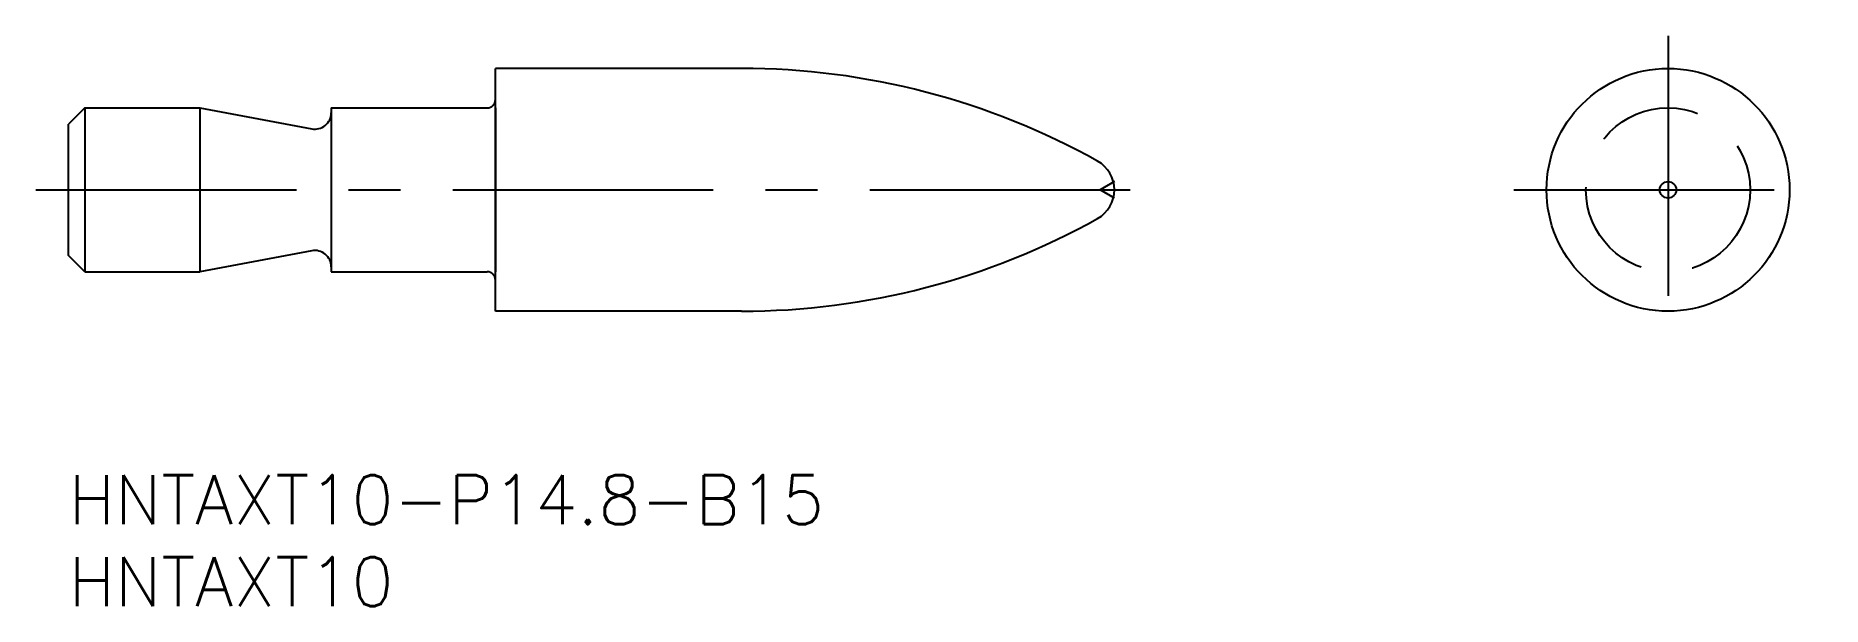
# Model space of a CAD drawing. Extents: x -2 to 107, y -8 to 27.
import ezdxf

# ---------------------------------------------------------------- set-up
doc = ezdxf.new("R2010")
doc.units = 0
doc.header["$LTSCALE"] = 0.5
doc.linetypes.add('CENTER', pattern=[50.8, 31.75, -6.35, 6.35, -6.35])
doc.linetypes.add('DASHED', pattern=[19.05, 12.7, -6.35])
for name, color, linetype in [('MSM_CENTER', 1, 'CENTER'), ('MSM_CONTINUOUS', 7, 'CONTINUOUS'), ('MSM_DASHED', 4, 'DASHED'), ('MSM_PART_NUMBER', 7, 'CONTINUOUS')]:
    doc.layers.add(name, color=color, linetype=linetype)
doc.styles.get("Standard").update_dxf_attribs({"font": 'txt.shx', "height": 3, "bigfont": 'bigfont.shx'})

# ---------------------------------------------------------------- blocks, each defined once
blk = doc.blocks.new('*U2')
at = {"layer": 'MSM_PART_NUMBER'}
blk.add_text('HNTAXT10-P14.8-B15', height=3, dxfattribs=at).set_placement((0, -3))
blk = doc.blocks.new('*U3')
at = {"layer": 'MSM_PART_NUMBER'}
blk.add_text('HNTAXT10', height=3, dxfattribs=at).set_placement((0, -8))

msp = doc.modelspace()

# ---------------------------------------------------------------- linework, layer by layer
at = {"layer": 'MSM_CENTER'}
for p, q in [((97.43, 26.8), (97.43, 8)), ((-2, 17.4), (65.71, 17.4)), ((88.03, 17.4), (106.83, 17.4))]:
    msp.add_line(p, q, dxfattribs=at)
at = {"layer": 'MSM_CONTINUOUS'}
for p, q in [((26, 10), (26, 24.8)), ((41, 24.8), (26, 24.8)), ((1, 22.4), (0, 21.4)), ((1, 22.4), (1, 12.4)), ((1, 22.4), (8, 22.4)), ((8, 22.4), (8, 12.4)), ((8, 22.4), (14.82, 21.12)), ((16, 22.4), (16, 12.4)), ((16, 22.4), (25.5, 22.4)), ((26, 22.4), (26, 12.4)), ((0, 13.4), (0, 21.4)), ((1, 12.4), (0, 13.4)), ((14.82, 13.68), (8, 12.4)), ((1, 12.4), (8, 12.4)), ((16, 12.4), (25.5, 12.4)), ((41, 10), (26, 10))]:
    msp.add_line(p, q, dxfattribs=at)
for radius in [7.4, 0.5]:
    msp.add_circle((97.43, 17.4), radius, dxfattribs=at)
for centre, radius, start, end in [((41, -19.6), 44.4, 60.7671, 90), ((25.5, 22.9), 0.5, 270, 0), ((15, 22.1), 1, 259.3803, 0), ((61.71, 17.4), 2, 299.2329, 60.7671), ((41, 54.4), 44.4, 270, 299.2329), ((15, 12.7), 1, 0, 100.6197), ((25.5, 11.9), 0.5, 0, 90)]:
    msp.add_arc(centre, radius, start, end, dxfattribs=at)
at = {"layer": 'MSM_DASHED'}
for p in [(63.71, 17.9), (63.71, 16.9)]:
    msp.add_line(p, (62.84, 17.4), dxfattribs=at)
msp.add_circle((97.43, 17.4), 5, dxfattribs=at)

# ---------------------------------------------------------------- block references
at = {"layer": 'MSM_CONTINUOUS'}
for name in ['*U2', '*U3']:
    msp.add_blockref(name, (0, 0), dxfattribs=at)

doc.saveas('drawing.dxf')
